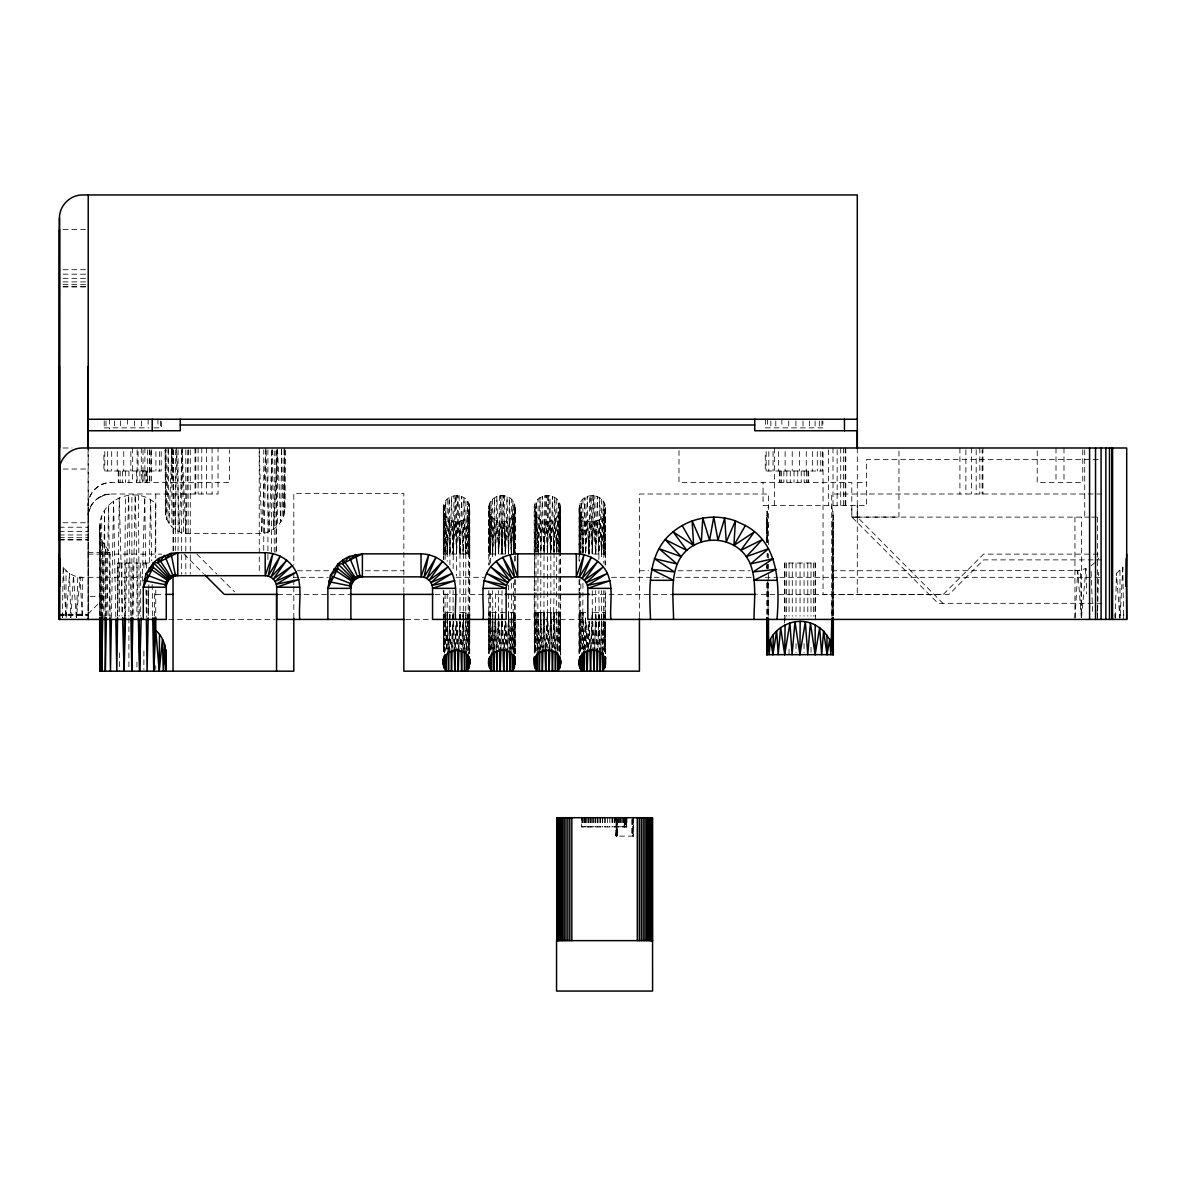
<?xml version="1.0" encoding="UTF-8"?>
<svg xmlns="http://www.w3.org/2000/svg" width="1186" height="1186" viewBox="0 0 1186 1186"><rect width="100%" height="100%" fill="white"/><g stroke="black" fill="none" stroke-linecap="round" stroke-linejoin="round"><path stroke-width="0.75" stroke-dasharray="5 3.75" d="M99.891 616.186L100.009 522.685C103.241 497.305 137.828 485.459 155.766 503.902L155.114 557.212M101.714 615.89L101.729 516.384M131.854 616.083L131.898 494.858M263.752 550.363L263.752 449.82M267.917 559.51L267.917 449.82M271.49 552.187L271.49 449.82M274.233 552.187L274.233 449.82M275.953 552.187L275.953 449.82M469.73 653.308L469.775 621.835M469.775 619.996L469.789 508.631C470.501 491.493 442.6 491.493 443.327 508.631L443.327 559.495M515.169 653.308L515.213 596.113M767.09 582.963L767.06 616.053L766.986 582.86M767.09 564.58L767.09 568.257L767.031 564.462M767.105 557.227L767.105 553.551M767.105 542.521L767.12 511.27L768.454 505.992M833.313 616.023L833.402 516.696L831.712 506.229M616.794 817.717L616.557 836.115L616.157 817.717L616.068 823.855L617.135 823.855L617.417 819.244M767.075 542.373L767.12 511.27L767.431 542.625M469.76 618.143L469.641 653.308M469.76 616.29L469.789 612.584L456.551 612.584M514.768 561.319L514.961 506.051C512.678 490.648 488.009 493.154 488.765 508.631L488.765 564.981M560.652 590.613L560.4 506.051L559.644 513.701L560.177 552.157L560.4 506.051C558.117 490.648 533.448 493.154 534.189 508.631L534.189 552.187M605.32 653.338L605.468 621.849L605.453 653.308L605.127 621.835L604.712 651.366M617.165 836.115L617.15 819.244M100.024 616.246L100.009 522.685L101.077 616.186L100.41 535.701L102.5 541.898L110.061 552.498L110.061 617.61M105.346 615.83L105.762 547.561L108.134 615.83M165.907 447.997L165.566 515.095C167.567 525.576 177.455 533.715 188.129 533.611L259.2 533.611C273.002 533.833 285.292 521.573 285.07 507.741L285.07 447.997M469.182 619.729L469.523 506.051L469.789 553.995L443.327 553.995L443.327 508.631M443.327 553.995L443.579 506.051L443.772 559.495M443.579 651.485L443.727 621.849L444.127 653.204M443.92 619.729L443.772 590.613M452.919 650.388L453.082 621.583M453.096 619.789L453.126 590.613M489.003 653.338L489.181 618.143L489.551 651.366M489.284 616.157L489.21 590.613M498.357 650.388L498.52 621.583M498.52 619.789L498.565 590.613M534.649 592.451L534.441 653.338L534.189 592.451M543.781 650.388L544.003 596.113M579.05 553.995L579.302 506.051C581.585 490.648 606.254 493.154 605.497 508.631L605.497 564.981M579.494 592.451L579.302 653.338L579.05 596.113M588.656 648.579L588.805 621.583M633.324 836.115L616.083 836.115L616.083 817.717L616.32 836.115L616.498 829.992M101.922 617.61L102.5 541.898L103.983 617.61M124.486 617.61L125.419 495.704M285.055 449.85L284.581 512.782L284.195 447.997M443.712 621.835L443.49 651.455L443.342 621.835M443.727 619.996L443.772 612.584M489.166 618.143L488.914 653.308L488.765 621.835M535.405 650.121L534.649 612.584L534.337 653.308L534.189 612.584L560.652 612.584L560.652 592.451M579.198 653.308L579.494 612.584L580.265 650.121M616.157 817.717L616.112 823.855L616.157 819.244M445.106 559.495L445.551 501.278L447.196 553.995L449.212 519.631L445.551 515.984L443.579 511.21M444.735 651.9L445.046 617.95M445.061 616.157L445.106 590.613M449.568 651.87L449.85 621.508M449.879 619.729L449.939 590.613M468.974 653.204L469.256 621.82M469.271 619.967L469.33 612.584M490.53 563.157L490.989 501.278L492.635 553.995L494.636 519.631L490.989 515.984L488.765 508.631M490.189 650.121L490.485 617.95M490.5 616.157L490.53 590.613M495.007 650.091L495.318 617.936M495.333 616.157L495.377 590.613M514.413 653.204L514.768 592.451M535.612 650.121L535.968 592.451M540.445 650.091L540.801 592.451M559.866 651.366L560.192 553.995M580.473 650.121L580.829 579.628M585.306 650.091L585.587 619.729M604.904 619.729L605.053 590.613M831.979 616.572L832.972 511.403L832.987 616.083M832.083 615.964L833.402 516.696L833.106 616.023L832.972 522.003L831.712 527.177M446.811 648.786L447.137 618.01M447.166 616.201L447.196 590.613M489.21 564.981L489.774 503.576L490.53 553.995L490.989 515.984L492.635 553.995L494.636 497.631L495.377 557.657M492.205 652.419L492.531 621.642M492.798 619.907L492.635 590.613M534.189 590.613L535.197 503.576L535.939 552.202L536.428 515.984L534.189 508.631M537.629 652.419L538.073 553.995L540.075 519.631L536.428 515.984L537.984 552.187L536.428 501.278L535.983 552.172L535.197 513.701L534.664 552.157M579.524 552.202L580.058 503.576L580.829 553.995L581.273 515.984L579.302 511.21L579.302 506.051L579.494 561.319M582.534 648.786L582.919 592.451M154.402 616.038L154.714 590.302M281.586 449.85L280.711 522.107L277.568 449.805M445.106 553.995L444.335 503.576L443.772 553.995L444.335 513.701L445.106 553.995L445.551 515.984L447.196 553.995L449.212 497.631L449.939 564.981M463.237 619.729L463.904 497.631L465.905 553.995L467.551 515.984L469.789 508.631M598.886 559.495L599.627 497.631L601.628 553.995L603.274 515.984L605.497 508.631M117.592 615.83L119.223 497.794L122.529 615.83M453.126 568.643L453.971 495.659M489.017 511.21L489.21 553.995L489.774 513.701L490.53 553.995M499.41 495.659L498.565 553.995L496.919 520.862L494.636 519.631L495.377 553.995L496.919 520.862C506.081 525.072 517.378 515.954 514.961 506.051L515.213 553.995M556.768 499.276L556.768 552.202L558.413 515.984L558.858 552.187L559.644 513.701L554.766 519.631L548.718 521.796L547.487 552.202L546.123 495.466L544.063 552.172L544.834 495.659M579.494 553.995L580.058 513.701L580.784 552.157L581.273 501.278L582.919 553.995L584.935 519.631L581.273 515.984L582.845 552.187M605.053 564.981L605.245 506.051L605.497 553.995L588.849 553.995L589.694 495.659M62.413 617.61L63.184 567.101C67.424 573.327 74.748 577.315 82.308 577.315L141.519 577.315M284.166 449.835L283.098 517.645L281.601 447.997M444.483 653.204L444.958 621.82M444.987 619.967L445.106 612.584L445.239 616.201M460.02 619.789L459.975 553.995L457.855 521.796L456.551 553.995L455.261 521.796L453.126 553.995L451.495 520.862L449.939 553.995L449.212 519.631C455.024 523.708 463.711 521.914 467.551 515.984L468.01 553.995L468.781 503.576L469.33 553.995L468.781 513.701L468.07 619.729M489.951 651.366L490.441 618.128M490.47 616.275L490.53 612.584L490.678 616.201M535.375 651.366L535.968 612.584L537.391 648.786M580.236 651.366L580.829 612.584L582.4 652.419M585.617 552.187L584.935 519.631C590.747 523.708 599.434 521.914 603.274 515.984L603.733 553.995L604.504 503.576L605.053 553.995L604.504 513.701L603.733 563.157M617.506 819.556L617.506 836.115L617.135 829.992L616.068 829.992L616.083 836.115L616.26 829.992M467.373 651.04L467.862 621.746M467.892 619.907L468.01 612.584L468.07 616.275M512.826 649.202L513.449 579.628M558.235 651.04L558.873 592.451M603.096 651.04L603.585 621.746M603.615 619.907L603.733 590.613M102.678 617.624L104.635 510.529L105.094 617.624M111.425 617.55L113.545 501.041L115.798 617.55M168.204 447.997L166.87 519.409L165.921 449.835M264.241 533.122L265.857 449.85M446.499 649.202L447.033 621.746M447.063 619.907L447.196 612.584L447.359 619.907M491.923 649.202L492.457 621.746M537.362 649.202L538.073 612.584L538.889 649.202M582.222 649.202L582.919 612.584L583.749 649.202M106.429 615.89L108.623 505.34L109.838 615.89M148.206 615.934L148.858 584.624M149.303 562.52L150.592 499.914L151.704 560.681M449.939 553.995L451.495 496.415L453.126 553.995L455.261 495.466L456.551 553.995L457.855 495.466L459.975 553.995L461.621 520.862L463.163 553.995L463.904 519.631L465.905 553.995L467.551 501.278L468.01 553.995M468.426 657.266L469.152 621.523M515.065 653.308L514.768 612.584L513.894 655.473L513.449 612.584L511.863 652.419L511.344 592.451M559.436 650.121L560.192 612.584L560.518 655.161L560.652 612.584L560.459 655.191L560.192 612.584M582.993 552.172L584.935 497.631L585.662 553.995L587.218 520.862L588.849 553.995L590.984 521.796L592.274 553.995L593.578 521.796L595.698 553.995L597.344 520.862L598.886 553.995L599.627 519.631L601.628 553.995L603.274 501.278L603.733 553.995M604.297 650.121L604.875 621.523M465.698 621.746L465.031 652.952L463.593 621.76M465.742 619.922L465.905 499.276M495.377 553.995L496.919 496.415L498.565 553.995L500.685 521.796L501.989 553.995L503.279 495.466L505.414 553.995L488.765 553.995L489.017 506.051L489.21 553.995M510.543 649.276L511.344 612.584L512.041 649.202M510.514 649.202L511.344 612.584M555.982 649.276L556.768 553.995M585.706 552.202L587.218 496.415L588.849 553.995L590.984 495.466L592.274 553.995L593.578 495.466L595.698 553.995L597.344 496.415L598.886 553.995M600.842 649.276L601.421 621.746M601.465 619.922L601.628 590.613M449.049 649.202L449.716 621.746M449.761 619.907L449.939 612.584L449.598 619.922M494.488 649.202L495.155 621.746M495.199 619.907L495.377 612.584L495.496 616.246M539.912 649.202L540.801 612.584L541.943 647.348M584.772 649.202L585.573 616.246M1097.421 619.418L1098.518 572.438M1123.616 619.418L1123.75 613.963M125.508 616.157L128.637 495.125L130.831 616.157M453.126 553.995L453.971 521.603M499.41 521.603L498.565 553.995L500.685 495.466L501.989 553.995L503.279 521.796L505.414 553.995L507.045 520.862L508.601 553.995L507.045 496.415L505.414 553.995L504.569 521.603M544.048 552.202L544.834 521.603L540.075 519.631L540.772 552.187L540.075 497.631L538.133 552.172L538.073 499.276M588.849 553.995L589.694 521.603M452.162 647.378L452.874 621.746M452.933 619.907L453.126 612.584L443.327 612.584L443.327 590.613M462.243 647.378L462.925 621.746L461.917 651.01L460.435 621.731M497.601 647.378L498.313 621.746M498.357 619.907L498.565 612.584L498.861 619.715M507.667 647.378L508.453 618.084M508.498 616.246L508.601 585.128M540.86 552.202L542.358 496.415L543.944 552.202L542.358 520.862L540.801 553.995L540.801 590.613M543.025 647.378L544.003 612.584L545.59 650.002M553.106 647.378L554.04 592.451M587.885 647.378L588.597 621.746M597.966 647.378L598.648 621.746L597.64 651.01L596.158 621.731M1115.255 617.58L1116.471 573.446L1122.816 567.101L1123.587 617.61M142.276 581.348L142.424 575.847M142.483 574.009L144.736 497.008L145.685 567.412M455.528 647.378L456.284 621.746M459.13 521.603L459.975 553.995L461.621 496.415L463.163 553.995M458.967 647.378L459.708 621.746M459.768 619.907L459.975 612.584L460.346 619.907M500.966 647.378L501.722 621.746M501.767 619.907L501.989 612.584L502.33 619.715M504.406 647.378L505.147 621.746M546.39 647.378L547.413 612.584L549.162 648.223M549.83 647.378L550.838 596.113M591.251 647.378L592.007 621.746M592.066 619.907L592.274 612.584L605.497 612.584L605.497 590.613M594.69 647.378L595.431 621.746M595.491 619.907L595.698 590.613M556.827 552.172L558.413 501.278L558.858 552.172M508.305 621.731L507.356 651.01L505.873 621.731M508.364 619.907L508.601 612.584L515.213 612.584L515.035 653.338L514.768 612.584M552.898 647.348L554.04 612.584L555.73 649.276M76.408 617.565L77.816 576.885L82.308 577.315L82.308 617.58L80.055 577.211L76.512 617.58M272.068 449.82L269.103 531.639L265.96 449.82M467.655 621.642L466.439 652.419L466.009 621.642M467.729 619.833L468.01 612.584M557.45 648.786L558.873 612.584L559.466 651.366M603.377 621.642L602.088 654.227L601.732 621.642M603.452 619.833L603.733 612.584L603.837 619.967M458.389 650.002L459.605 621.494M459.679 619.715L459.975 612.584L460.183 619.907M503.902 648.223L505.028 621.494M549.251 650.002L550.838 612.584L552.602 647.348M595.328 621.494L594.112 650.002L592.718 621.494M595.402 619.715L595.698 612.584L596.069 619.907M448.071 652.952L449.524 621.76M493.509 652.952L494.947 621.76M495.036 619.922L495.377 612.584L495.57 619.907M538.933 652.952L540.801 612.584L541.735 647.378M583.972 649.276L585.573 614.422M265.886 447.997L261.735 533.492L259.2 447.997L259.289 574.128M454.801 648.223L456.121 621.494M501.545 621.494L500.151 650.002L498.935 621.494M501.634 619.715L501.989 612.584L502.197 619.907M545.679 648.223L547.413 612.584L548.436 647.378M590.435 650.002L591.844 621.494M591.933 619.715L592.274 612.584L592.629 619.715M617.135 829.992L616.839 836.115L616.794 829.992M451.377 647.348L452.667 621.731M452.755 619.907L453.126 612.584L453.437 619.715M496.623 651.01L498.105 621.731M498.194 619.907L498.565 612.584L498.772 619.907M542.061 651.01L544.003 612.584L545.011 647.378M587.1 647.348L588.389 621.731M626.727 817.717L626.49 826.924L626.638 819.244M1122.816 567.101L1119.969 619.418L1116.471 573.446M1075.05 617.61L1077.763 570.614L1085.946 568.568L1086.687 593.993M70.908 617.58L73.502 575.566L76.23 617.58M624.755 817.717L624.755 826.924L624.651 819.244M624.755 822.313L624.459 826.924L624.548 819.244M544.003 553.995L546.123 521.796L544.834 521.603M626.49 822.313L626.193 826.924L626.149 817.717M66.179 617.58L69.529 573.446L70.745 617.58M1085.946 568.568L1081.513 617.595L1081.41 517.111M108.801 494.117C97.415 495.185 87.957 505.562 88.06 517.007C87.808 504.702 98.794 493.761 111.054 494.013L218.031 494.013L218.031 447.997M88.06 619.418L88.06 505.503C87.972 493.198 98.749 482.435 111.054 482.509L229.535 482.509L229.535 449.82M88.49 512.53L91.93 504.228M1097.065 560.163L1098.859 557.983M88.06 614.081L105.435 596.499L88.06 596.499M1090.912 565.915L1095.271 562.342M98.275 497.883L106.577 494.443M105.109 494.784L111.054 494.013M1074.946 570.762L1080.55 570.199L1081.321 617.595L1077.763 570.614L831.712 570.762M1098.147 554.129L983.565 554.129L943.3 594.379L823.054 594.379L823.054 447.997M857.345 517.096L851.845 517.111L851.8 505.503M63.051 229.461L86.4 229.447M63.051 269.711L86.415 269.711M63.051 274.174L88.224 274.174M63.051 278.339L88.224 278.339M63.051 281.912L88.224 281.912M63.051 284.655L88.224 284.655M63.051 286.375L86.415 286.375M63.051 286.968L88.224 286.968M104.22 427.864L148.799 427.864M154.002 427.864L161.504 427.864L161.504 420.971M765.296 427.864L822.876 427.864L822.876 420.971M63.11 447.997L72.02 447.997M1098.177 459.501L866.492 459.501L866.492 505.503L763.058 505.503L763.058 482.509M63.125 469.019L88.075 469.019M857.285 482.509L866.492 482.509M1101.853 494.013L831.712 494.013L831.712 617.61M1089.904 517.111L851.8 517.111L851.8 482.509L679 482.509L679 449.82M1091.624 517.111L1098.533 517.111M62.888 522.759L88.06 522.759M59.3 527.221L88.06 527.221M59.3 531.387L88.06 531.387M59.3 534.96L88.06 534.96M59.3 537.703L88.06 537.703M59.3 539.422L88.06 539.422M59.3 540.015L88.06 540.015M88.06 552.498L110.061 552.498M88.06 554.129L161.889 554.129M1101.853 559.881L983.565 559.881L949.052 594.379L756.742 594.379M148.443 563.024L117.384 563.024L117.384 616.186M297.464 570.762L330.479 570.762M365.332 570.762L403.848 570.762M639.432 570.762L648.638 570.762M678.14 570.762L750.012 570.762M293.238 577.315L298.798 577.315M300.651 577.315L328.403 577.315M456.076 577.315L483.829 577.315M611.502 577.315L652.211 577.315M654.064 577.315L663.315 577.315M676.272 577.315L752.132 577.315M765.089 577.315L778.031 577.315M779.884 577.315L1101.838 577.315M155.766 594.379L164.394 594.379M277.835 594.379L348.817 594.379M434.965 594.379L503.427 594.379M591.577 594.379L671.691 594.379M1101.853 603.318L938.067 603.318L851.874 517.111L898.958 517.037L898.958 447.997M505.414 612.584L488.765 612.584L488.765 590.613M585.662 612.584L579.05 612.584L579.094 653.308M59.3 614.274L88.06 614.274M59.3 614.793L88.06 614.793M59.3 615.623L88.06 615.623M168.649 619.418L274.737 619.418M405.686 619.418L430.162 619.418M507.89 619.418L586.062 619.418M626.193 822.313L626.564 819.244M196.891 554.129L216.89 574.128M220.7 577.923L234.62 591.858M184.023 554.129L203.503 573.609M857.315 517.096L857.285 505.503L857.285 517.037L942.9 603.303M768.454 527.399L767.12 522.122L767.327 542.373M1114.855 613.933L1115.196 619.418M511.24 552.187L509.343 519.631L508.646 552.187L509.343 497.631L511.344 553.995L511.344 499.276M63.184 567.101L65.942 617.61L66.031 570.585M624.459 822.313L624.31 819.244L624.236 826.924L624.236 817.717M502.419 621.494L503.828 650.002M456.995 621.494L458.3 648.223M617.135 823.855L616.839 817.717L616.794 823.855L616.557 817.717L616.483 823.855L616.364 819.244M599.226 619.922L598.886 590.613M599.315 621.76L600.753 652.952M508.972 651.87L508.601 612.584L510.469 652.952M463.504 619.922L463.163 612.584L462.925 619.907L463.163 612.584L463.252 616.246M589.234 621.494L590.361 648.223M453.512 621.494L454.712 650.002M171.94 449.82L175.35 529.742L176.625 447.997L179.323 531.862L182.11 449.82L185.876 533.507L188.129 447.997L188.129 533.611M490.752 618.01L491.968 648.786M445.313 618.01L446.529 648.786M1097.08 610.212L1097.361 617.58M1091.12 571.444L1092.602 612.035M586.788 647.348L585.958 621.731L586.596 647.378M495.555 618.069L496.504 647.348M450.235 621.731L451.184 651.01M592.274 612.584L592.496 619.907M592.54 621.746L593.296 647.378M589.116 621.746L589.857 647.378M502.256 621.746L503.012 647.378M498.832 621.746L499.573 647.378M456.818 621.746L457.574 647.378M453.126 612.584L453.349 619.907M453.393 621.746L454.134 647.378M595.906 619.907L595.698 612.584L595.743 619.789M595.95 621.746L596.662 647.378M553.981 552.202L552.483 496.415L550.897 552.202L552.483 520.862L554.04 553.995L554.04 590.613M551.816 647.378L550.838 612.584L551.06 650.388M505.666 621.746L506.378 647.378M460.227 621.746L460.939 647.378M594.853 521.603L595.698 553.995L594.853 495.659M550.007 521.603L550.793 552.202L550.007 495.659M495.615 621.746L496.297 647.378M450.191 621.746L450.873 647.378M138.243 616.097L135.174 494.918L132.876 616.097L132.921 563.024M599.063 619.907L598.886 612.584L598.96 619.729M599.108 621.746L599.775 649.202M554.929 649.202L554.04 612.584L554.381 648.297M508.601 612.584L509.491 649.202M463.296 618.084L464.052 649.202M62.25 613.963L62.339 617.595M492.842 621.746L493.45 649.202M447.404 621.746L448.026 649.202M582.919 612.584L583.72 649.276M538.073 612.584L538.859 649.276M492.635 612.584L492.709 616.26M492.753 618.084L493.42 649.276M489.314 617.95L489.966 650.121M447.196 612.584L447.285 616.26M447.315 618.084L447.997 649.276M443.964 621.523L444.646 655.473M601.806 621.746L602.369 651.04M557.509 651.04L556.768 612.584L557.168 648.786M465.979 616.246L465.905 612.584L465.994 619.833M466.009 618.084L466.617 649.202M272.172 449.85L273.566 529.252L277.405 449.85L277.494 526.035M182.17 447.997L183.637 533.166M152.149 584.624L152.712 615.934M580.829 612.584L581.436 649.202M535.968 612.584L536.606 651.04M490.53 612.584L490.648 619.907M490.678 621.746L491.137 649.202M445.106 612.584L445.224 619.907M445.254 621.746L445.743 651.04M603.867 621.82L604.311 651.366M514.739 552.157L514.205 513.701L513.449 553.995L512.989 501.278L511.403 552.172L512.989 515.984L513.419 552.187L514.205 503.576L514.768 553.995M513.449 612.584L514.057 653.204M504.569 495.659L505.414 553.995M468.099 618.128L468.618 653.204M459.13 495.659L459.975 553.995M145.982 589.65L146.352 617.446M560.177 552.202L559.644 503.576L558.873 590.613M168.219 449.835L168.99 523.397L171.851 447.997L171.851 526.88M767.55 553.684L767.579 557.361M767.653 564.744L767.698 568.435M767.802 579.494L768.172 616.364M767.55 564.462L767.579 568.138M767.727 582.86L768.068 615.994M603.733 612.584L603.793 619.729M603.807 621.523L604.074 650.121M598.974 621.508L599.271 651.87M579.494 612.584L579.835 651.366M558.873 612.584L559.229 650.121M534.649 612.584L535.005 653.204M489.21 612.584L489.24 616.275M468.099 621.523L468.351 650.121M463.252 621.508L463.548 651.87M616.112 829.992L616.157 836.115M138.421 495.303L139.266 617.491M595.757 621.583L595.906 648.579M505.458 621.583L505.621 650.388M460.035 621.583L460.183 648.579M605.053 612.584L605.097 619.996M605.097 621.849L605.26 653.338M488.78 616.29L488.765 612.584L488.765 619.996M488.78 618.143L488.943 653.338M443.371 621.849L443.505 651.485M766.749 542.447L766.69 516.696L766.705 542.447M766.808 564.521L766.823 568.198L766.734 564.521M99.58 529.223L99.728 615.86M88.06 451.495L88.224 617.58L88.224 449.761M1119.969 570.585L1119.969 617.61M1097.599 517.111L1097.599 617.58M1084.73 449.82L1084.73 517.111M1082.774 449.82L1082.774 482.509L1037.216 482.509L1037.216 449.82M1074.946 517.111L1074.946 619.418M1063.99 447.997L1063.99 482.509M1056 447.997L1056 482.509M982.927 447.997L982.927 494.013L982.141 494.013L982.141 449.835M979.844 447.997L979.844 494.013M976.182 449.835L976.182 494.013M971.423 447.997L971.423 494.013M965.878 449.835L965.878 494.013M959.919 447.997L959.919 494.013M857.285 447.997L857.285 594.26M845.781 447.997L845.781 505.503M845.188 447.997L845.188 505.503M843.468 447.997L843.468 505.503M840.726 447.997L840.726 505.503M837.153 449.79L837.153 505.503M833.002 447.997L833.002 505.503M828.525 449.79L828.525 505.503M822.55 451.54L822.55 471.005L765.267 471.005L765.267 451.54M821.972 420.971L821.972 427.864M820.756 451.54L820.756 471.005M819.318 420.971L819.318 427.864M817.287 451.54L817.287 471.005M815.568 619.833L815.568 563.024L784.509 563.024L784.509 616.171M815.078 420.971L815.078 427.864M815.034 563.024L815.034 616.171M813.492 563.024L813.492 616.171M812.351 451.54L812.351 471.005M811.016 563.024L811.016 616.171M811.016 647.319L811.016 652.819M809.534 420.971L809.534 427.864M808.407 471.005L808.407 482.509M807.918 471.005L807.918 482.509M807.799 563.024L807.799 616.171M806.48 471.005L806.48 482.509M806.272 451.54L806.272 471.005M804.182 471.005L804.182 482.509M804.064 563.024L804.064 616.171M804.064 643.657L804.064 652.819M803.011 420.971L803.011 427.864M801.217 471.005L801.217 482.509M800.046 563.024L800.046 616.171M799.408 451.54L799.408 471.005M797.748 471.005L797.748 482.509M796.014 563.024L796.014 616.171M796.014 643.657L796.014 652.819M795.925 420.971L795.925 427.864M794.027 471.005L794.027 482.509M792.218 451.54L792.218 471.005M792.278 563.024L792.278 616.171M790.306 471.005L790.306 482.509M789.061 563.024L789.061 616.171M789.061 649.157L789.061 654.657M788.734 420.971L788.734 427.864M786.837 471.005L786.837 482.509M786.585 563.024L786.585 616.171M785.132 451.54L785.132 471.005M785.043 563.024L785.043 623.495M784.509 617.995L784.509 623.495M783.857 471.005L783.857 482.509M781.87 419.236L781.87 427.864M781.574 471.005L781.574 482.509M780.136 471.005L780.136 482.509M779.647 471.005L779.647 482.509M778.609 451.54L778.609 471.005M775.792 420.971L775.792 427.864M774.562 447.997L774.562 505.503M773.064 451.54L773.064 471.005M770.856 420.971L770.856 427.864M768.824 451.54L768.824 471.005M768.454 544.641L768.454 494.013L639.432 494.013L639.432 617.61M768.454 553.847L768.454 558.117M768.454 564.284L768.454 568.568M768.454 574.306L768.454 617.61M767.386 419.236L767.386 427.864M766.171 451.54L766.171 471.005M765.593 419.236L765.593 427.864M632.909 817.717L632.894 836.115M632.598 819.556L632.612 836.115M632.257 819.556L632.257 836.115M631.886 819.556L631.886 836.115M626.89 817.717L626.875 826.924L581.6 826.924L581.6 817.717M626.49 817.717L626.49 826.924M625.837 819.556L625.837 826.924M625.467 819.556L625.467 826.924M625.141 817.717L625.096 826.924M624.459 817.717L624.459 826.924M623.895 817.717L623.895 826.924M623.376 817.717L623.376 826.924M622.413 817.717L622.428 826.924M621.182 817.717L621.182 826.924M620.738 817.717L620.738 826.924M619.729 817.717L619.729 826.924M618.855 817.717L618.855 826.924M618.054 817.717L618.054 826.924M614.6 817.717L614.6 826.924M614.185 817.717L614.185 826.924M612.287 817.717L612.287 826.924M612.035 817.717L612.035 826.924M609.871 817.717L609.782 826.924M607.395 817.717L607.44 826.924M605.082 817.717L605.082 826.924M604.89 817.717L604.89 826.924M602.696 817.717L602.696 826.924M602.384 817.717L602.384 826.924M601.628 499.276L601.628 559.495M600.353 817.717L600.353 826.924M599.894 817.717L599.894 826.924M598.055 817.717L598.055 826.924M597.462 817.717L597.462 826.924M595.861 817.717L595.861 826.924M595.12 817.717L595.12 826.924M593.771 817.717L593.771 826.924M592.896 817.717L592.896 826.924M592.274 495.407L592.274 553.995M592.274 590.613L592.274 619.685M592.274 621.464L592.274 649.869M591.844 817.717L591.844 826.924M590.791 817.717L590.791 826.924M590.094 817.717L590.094 826.924M588.864 817.717L588.864 826.924M588.553 817.717L588.553 826.924M587.129 817.717L587.218 826.924M586.136 817.717L586.136 826.924M585.602 817.717L585.602 826.924M585.306 817.717L585.306 826.924M584.757 817.717L584.757 826.924M584.283 817.717L584.476 826.924M583.23 817.717L583.23 826.924M582.919 499.276L582.919 553.995M582.919 583.29L582.919 590.613M582.415 817.717L582.415 826.924M581.866 817.717L581.866 826.924M579.494 579.628L579.494 590.613M579.05 508.631L579.05 552.187M579.05 555.834L579.05 561.319M579.05 579.628L579.05 594.275M560.652 508.631L560.652 552.187M550.838 555.834L550.838 594.275M547.413 495.407L547.413 648.105M544.003 555.834L544.003 594.275M535.968 553.995L535.968 590.613M534.649 553.995L534.649 590.613M515.213 508.631L515.213 552.187M515.213 555.834L515.213 561.319M515.213 579.628L515.213 594.275M514.768 579.628L514.768 590.613M511.344 583.29L511.344 590.613M501.989 495.407L501.989 553.995M501.989 590.613L501.989 619.685M501.989 621.464L501.989 649.869M492.635 499.276L492.635 559.495M456.551 495.407L456.551 575.966M456.551 621.464L456.551 649.869M447.196 499.276L447.196 561.319M403.848 592.377L403.848 493.45L293.802 493.45L293.802 565.233M293.802 572.556L293.802 577.967M293.802 579.702L293.802 585.202M293.802 586.981L293.802 617.61M276.546 449.82L276.546 552.187M212.072 447.997L212.072 494.013M206.527 447.997L206.527 494.013M201.768 447.997L201.768 494.013M198.106 447.997L198.106 494.013M195.809 447.997L195.809 494.013L195.023 494.013L195.023 447.997M190.279 449.82L190.279 574.128M185.817 449.82L185.817 574.128M181.651 449.82L181.651 574.128M178.078 449.82L178.078 550.363M175.335 449.82L175.335 550.363M173.616 449.82L173.616 550.363M173.023 449.82L173.023 552.187M172.014 447.997L172.014 482.509M161.177 451.54L161.177 471.005L103.894 471.005L103.894 451.54M160.599 420.971L160.599 427.864M159.384 451.54L159.384 471.005M157.946 419.236L157.946 427.864M155.915 451.54L155.915 471.005M155.766 494.013L155.766 557.791M155.766 590.094L155.766 617.595M155.766 665.628L155.766 669.319M151.541 449.82L151.541 482.509M150.978 451.54L150.978 471.005M149.896 449.82L149.896 482.509M149.317 449.82L149.317 482.509M148.443 590.524L148.443 616.186M148.146 419.236L148.146 427.864M147.909 590.524L147.909 616.186M147.598 449.82L147.598 482.509M147.02 471.005L147.02 482.509M146.53 471.005L146.53 482.509M146.367 563.024L146.367 568.524M146.367 590.524L146.367 616.186M145.107 471.005L145.107 482.509M144.9 447.997L144.855 482.509M143.891 563.024L143.891 570.347M143.891 651.01L143.891 669.334M143.017 449.82L143.017 482.509M142.809 471.005L142.809 482.509M141.638 420.971L141.638 427.864M141.282 447.997L141.282 482.509M140.674 563.024L140.674 616.186M139.844 471.005L139.844 482.509M138.036 451.54L138.036 471.005M137.116 449.82L137.116 482.509M136.939 563.024L136.939 616.186M136.939 662.01L136.939 669.334M136.375 471.005L136.375 482.509M134.552 420.971L134.552 427.864M132.654 447.997L132.654 482.509M130.845 451.54L130.845 471.005M128.933 471.005L128.933 482.509M128.889 563.024L128.889 616.186M128.889 618.01L128.889 669.334M127.362 419.236L127.362 427.864M125.464 471.005L125.464 482.509M125.153 563.024L125.153 616.186M123.759 451.54L123.759 471.005M122.484 471.005L122.484 482.509M121.936 563.024L121.936 616.186M120.498 420.882L120.498 429.11M120.201 471.005L120.201 482.509M119.46 563.024L119.46 616.186M119.46 652.849L119.46 671.172M118.763 471.005L118.763 482.509M118.274 471.005L118.274 482.509M117.918 563.024L117.918 616.186M117.236 451.54L117.236 471.005M114.419 420.882L114.419 429.11M111.692 451.54L111.692 471.005M109.483 419.236L109.483 429.11M107.452 451.54L107.452 471.005M106.014 420.882L106.014 429.11M104.798 451.54L104.798 471.005M104.22 420.882L104.22 429.11M88.06 505.503A23.008 23.008 0 0 1 111.054 482.509M605.497 612.584L605.497 619.996L605.497 612.584M554.766 497.631L554.055 552.172L554.766 519.631L556.664 552.187L554.766 497.631M548.718 495.466L547.413 553.995L546.123 521.796L548.718 521.796L550.838 553.995L548.718 495.466M165.566 515.095L165.121 449.835L165.566 515.095M601.776 619.907L601.628 612.584L601.702 619.833M443.356 619.996L443.327 612.584L443.342 619.996M633.28 836.115L633.28 817.717L633.131 836.115"/><path stroke-width="1.5" d="M59.463 229.461L59.463 619.418L59.463 217.957C59.389 205.638 70.152 194.875 82.471 194.949L857.285 194.949L857.285 447.997L857.285 430.74L754.741 430.74L754.741 419.236M99.891 618.01L99.817 671.172L99.683 617.713M102.678 617.624L101.714 671.172L101.714 617.728M132.847 617.936L131.839 671.172L131.854 617.906M767.045 654.657L767.06 617.891L767.045 654.657L768.454 644.013L768.454 618.262M766.823 654.657L766.897 617.847L766.823 654.657L833.284 654.657L833.313 617.862M59.463 217.957L59.3 540.015M166.262 655.265L166.233 671.172C166.07 657.103 167.863 640.677 155.766 630.433L155.766 617.595M815.138 654.657L815.197 625.007C797.926 615.653 774.28 625.274 768.454 644.013L769.106 654.657L770.5 639.239L772.901 654.657L776.667 630.922L778.194 654.657L780.655 627.587L784.717 654.657L789.92 622.946L792.1 654.657L794.976 621.76L799.913 654.657L805.338 621.79L807.74 654.657L810.394 623.021L815.138 654.657L819.63 627.72L815.197 625.007M831.712 618.395L831.712 644.25L833.002 654.657L833.106 617.862L833.284 654.657M88.06 447.997L88.224 366.37M100.009 618.084L99.757 671.172L293.802 671.172L293.802 618.158M1126.107 586.358L1126.7 554.322M404.263 619.418L276.694 619.418L276.694 587.203C276.723 581.051 271.342 575.67 265.19 575.699L177.767 575.699C171.614 575.61 166.173 581.051 166.277 587.203L166.277 619.418L59.3 619.418L59.3 554.322M122.588 617.684L124.085 671.172L124.486 617.61M165.892 649.735L165.669 671.172L164.617 644.339L163.283 671.172L162.452 639.239L159.235 671.172L159.487 634.554M799.913 654.657L800.165 621.375M468.944 656.911L468.855 667.985L467.032 671.172L466.721 654.702M514.383 656.911L514.279 667.985L512.471 671.172L512.144 654.702M559.807 656.911L559.718 667.985L557.894 671.172L557.553 652.863M604.667 656.911L604.563 667.985L602.755 671.172L602.399 652.863M831.712 644.25L829.696 639.462L827.042 654.657L823.588 631.1L821.69 654.657L819.63 627.72L823.588 631.1L829.696 639.462L830.882 654.657L831.949 618.425M159.235 671.172L155.766 630.433L153.735 671.172L154.388 617.876M784.717 654.657L785.102 624.903M117.562 617.684L116.821 671.172L115.828 619.389M444.454 655.057L444.261 667.985L446.069 671.172L446.396 654.702M489.862 656.911L489.699 667.985L491.508 671.172L491.864 652.863M535.301 656.911L535.123 667.985L536.947 671.172L537.288 652.863M580.147 656.911L579.984 667.985L581.792 671.172L582.148 652.863M467.032 671.172L467.314 654.702M512.471 671.172L512.737 654.702M557.894 671.172L558.176 654.702M602.755 671.172L603.066 652.863M111.395 619.389L110.461 671.172L109.868 617.743M772.901 654.657L773.257 634.836M106.384 617.743L105.317 671.172L105.094 617.624M148.176 617.773L147.079 671.172L146.382 619.3M465.045 651.04L464.586 671.172L464.097 651.04M510.484 651.04L510.024 671.172L509.535 651.04M555.908 651.04L555.463 671.172L554.974 651.04M600.724 652.863L600.309 671.172L599.819 651.04M449.005 651.04L448.516 671.172L448.071 651.04M494.443 651.04L493.954 671.172L493.495 651.04M539.867 651.04L539.378 671.172L538.933 651.04M584.728 651.04L584.238 671.172L583.794 651.04M124.085 671.172L125.464 617.995M452.059 651.04L451.51 671.172L450.962 651.04M462.14 651.04L461.606 671.172L461.043 651.04M497.497 651.04L496.934 671.172L496.4 651.04M507.578 651.04L507.045 671.172L506.422 649.202M542.98 649.202L542.373 671.172L541.839 651.04M553.002 651.04L552.468 671.172L551.861 649.202M587.841 649.202L587.218 671.172L586.685 651.04M597.863 651.04L597.329 671.172L596.721 649.202M138.288 617.936L139.637 671.172L141.193 618.01M455.483 649.202L454.831 671.172L454.194 649.202M458.923 649.202L458.27 671.172L457.633 649.202M500.907 649.202L500.27 671.172L499.632 649.202M504.346 649.202L503.709 671.172L503.057 649.202M546.346 649.202L545.693 671.172L545.056 649.202M549.785 649.202L549.148 671.172L548.495 649.202M591.206 649.202L590.554 671.172L589.916 649.202M594.631 649.202L593.993 671.172L593.356 649.202M455.543 619.418C454.268 602.043 459.901 581.748 448.026 566.849C441.414 558.828 431.422 554.01 421.045 553.847L362.382 553.847L349.173 556.471L343.214 559.673L337.98 563.958L337.832 568.42L327.87 588.36L327.87 619.418M299.702 619.418C298.279 601.687 304.268 580.947 292.171 565.692C285.574 557.672 275.567 552.854 265.19 552.706L177.767 552.706L171.051 553.358L158.627 558.487L153.394 562.787L153.216 567.264L143.269 587.203L143.269 619.418M754.029 619.418C754 594.66 760.345 560.074 733.897 545.441L735.409 520.862C714.521 513.301 690.148 517.6 673.114 531.847C646.607 552.706 649.35 589.472 650.506 619.418M165.462 664.249L165.714 660.795M59.3 619.418L59.745 466.513M483.162 619.418C484.437 602.043 478.803 581.748 490.678 566.849C497.275 558.828 507.282 554.01 517.659 553.847L576.322 553.847C586.714 554.01 596.706 558.828 603.303 566.849C615.193 581.748 609.545 602.043 610.834 619.418M59.3 471.005C59.226 458.685 69.989 447.923 82.308 447.997L1126.7 447.997L1126.7 619.418L587.826 619.418L587.826 588.36C587.856 582.207 582.474 576.811 576.322 576.856L517.659 576.856C511.507 576.811 506.125 582.207 506.155 588.36L506.155 619.418L432.549 619.418L432.549 588.36C432.579 582.207 427.197 576.811 421.045 576.856L362.382 576.856C356.23 576.767 350.789 582.207 350.878 588.36L350.878 619.418M59.404 469.997L59.567 469.019M165.743 582.445L165.047 584.846L166.277 587.203L143.269 587.203L145.893 573.98L153.394 562.787L157.842 562.653L177.767 552.706L177.767 575.699L175.424 574.484L173.008 575.18L169.613 577.167L169.642 579.079L167.73 579.05L153.216 567.264L149.095 568.02L168.204 580.814L167.73 579.05L165.743 582.445L166.485 584.965L143.936 580.473L148.369 575.566L167.152 582.8L166.944 580.132M350.344 583.601L349.662 586.003L350.878 588.36L327.87 588.36L330.509 575.151L337.98 563.958L342.443 563.795L362.382 553.847L362.382 576.856L360.025 575.64L357.623 576.322L354.229 578.308L354.243 580.221L352.331 580.206L337.832 568.42L333.696 569.191L352.82 581.97L352.331 580.206L350.344 583.601L351.1 586.121L328.537 581.629L332.969 576.722L351.753 583.957L351.545 581.273M673.515 619.418C673.544 594.66 667.199 560.074 693.647 545.441C705.952 538.459 721.592 538.459 733.897 545.441L745.401 525.517C779.573 543.9 779.558 585.81 777.038 619.418M345.067 561.882L349.173 556.471L357.979 577.73L355.296 577.523L343.214 559.673L342.443 563.795L354.229 578.308L355.993 578.798L355.296 577.523M160.466 560.726L164.587 555.315L173.364 576.589L170.695 576.381L158.627 558.487L157.842 562.653L169.613 577.167L171.377 577.641L170.695 576.381M166.129 557.791L171.051 553.358L175.528 575.922L173.008 575.18M350.745 558.947L355.652 554.514L360.144 577.078L357.623 576.322M151.304 569.903L145.893 573.98L148.369 575.566M335.905 571.044L330.509 575.151L332.969 576.722M733.897 545.441L754.429 531.847L740.716 550.393L762.227 539.645L746.335 556.649L768.558 548.673L750.545 563.928L773.213 558.665L753.154 571.934L776.074 569.324L754.029 580.31L777.038 580.31M88.06 419.236L857.285 419.236M180.272 424.988L754.741 424.988M88.06 430.74L180.272 430.74L180.272 419.236M650.506 580.31L673.515 580.31L651.47 569.324L674.389 571.934L654.331 558.665L676.998 563.928L658.986 548.673L681.209 556.649L665.316 539.645L686.842 550.393L673.114 531.847L693.647 545.441L692.135 520.862L701.326 542.017L702.794 518L709.569 540.267L713.779 517.052L717.975 540.267L724.765 518L726.217 542.017L735.409 520.862L745.401 525.517M299.702 587.203L276.694 587.203L298.828 579.524L276.294 584.224L296.278 572.23L275.152 581.451L292.171 565.692L273.329 579.079L286.701 560.237L270.942 577.241L280.163 556.115L268.169 576.1L272.869 553.565L265.19 575.699L265.19 552.706M455.543 588.36L432.549 588.36L454.683 580.68L432.149 585.38L452.133 573.387L431.007 582.608L448.026 566.849L429.169 580.221L442.556 561.378L426.797 578.397L436.018 557.272L424.025 577.241L428.724 554.722L421.045 576.856L421.045 553.847M483.162 588.36L506.155 588.36L484.021 580.68L506.555 585.38L486.571 573.387L507.697 582.608L490.678 566.849L509.52 580.221L496.148 561.378L511.907 578.397L502.686 557.272L514.68 577.241L509.98 554.722L517.659 576.856L517.659 553.847M610.834 588.36L587.826 588.36L609.96 580.68L587.426 585.38L607.41 573.387L586.284 582.608L603.303 566.849L584.461 580.221L597.833 561.378L582.074 578.397L591.295 557.272L579.302 577.241L584.001 554.722L576.322 576.856L576.322 553.847M166.129 594.379L173.023 594.379M277.835 594.379L224.287 594.379L204.807 574.899M349.944 594.379L433.29 594.379M505.073 594.379L589.739 594.379M672.61 594.379L755.541 594.379M556.649 817.717L652.493 817.717L652.582 991.051L556.545 991.051L556.545 940.631L652.582 940.631M337.98 563.958L354.243 580.221M153.394 562.787L169.642 579.079M682.143 525.517L693.647 545.441M152.757 617.773L153.735 671.172M130.875 617.995L131.839 671.172M581.525 654.702L581.792 671.172M536.665 654.702L536.947 671.172M491.226 654.702L491.508 671.172M445.803 654.702L446.069 671.172M604.4 656.911L604.563 667.985L605.453 657.014L605.438 664.412L605.275 657.044L605.29 660.75C602.607 642.249 572.378 650.328 579.984 667.985L579.88 656.911M559.54 656.911L559.718 667.985L560.593 660.721L560.578 664.412C562.965 642.975 526.925 647.734 535.123 667.985L535.034 656.911M514.087 655.057L514.279 667.985L515.154 657.014L515.154 664.412L514.991 657.044L515.006 660.75C512.322 642.249 482.094 650.328 489.699 667.985L489.596 656.911M468.678 656.911L468.855 667.985L469.73 658.867L469.715 664.412C472.102 642.975 436.063 647.734 444.261 667.985L444.172 656.911M101.106 618.01L101.714 671.172M768.187 618.202L768.454 644.013M1126.255 558.799L1126.7 619.418M139.281 619.344L139.637 671.172M59.745 558.799L59.893 586.358M826.968 635.044L827.042 654.657M832.987 617.921L833.002 654.657M59.433 366.355L59.537 447.997M1112.587 447.997L1112.587 619.418M1111.801 447.997L1111.801 619.418M1109.503 447.997L1109.503 619.418M1105.856 447.997L1105.856 619.418M1101.082 447.997L1101.082 619.418M1095.538 447.997L1095.538 619.418M1089.578 447.997L1089.578 619.418M844.462 419.236L844.462 430.74M652.359 817.717L652.359 940.631M651.974 817.717L651.974 940.631M651.336 817.717L651.336 940.631M650.462 817.717L650.462 940.631M649.365 817.717L649.365 940.631M648.06 817.717L648.06 940.631M646.563 817.717L646.563 940.631M644.917 817.717L644.917 940.631M643.138 817.717L643.138 940.631M641.27 817.717L641.27 940.631M639.432 618.158L639.432 671.172L403.848 671.172L403.848 594.186M639.328 817.717L639.328 940.631M637.312 817.717L637.312 940.631M571.83 817.717L571.83 940.631M569.814 817.717L569.814 940.631M567.872 817.717L567.872 940.631M565.989 817.717L565.989 940.631M564.21 817.717L564.21 940.631M562.564 817.717L562.564 940.631M561.082 817.717L561.082 940.631M559.777 817.717L559.777 940.631M558.68 817.717L558.68 940.631M557.805 817.717L557.805 940.631M557.168 817.717L557.168 940.631M556.768 817.717L556.768 940.631M276.546 594.275L276.546 671.172M173.023 575.951L173.023 671.172M152.208 419.236L152.208 430.74M88.224 194.949L88.224 449.761M88.06 618.01L88.06 619.418M534.426 657.044L534.397 660.75L534.382 657.044M443.431 658.867L443.386 664.412L443.386 658.867M488.869 658.867L488.825 664.412L488.825 658.867M579.139 660.721L579.109 664.412L579.109 660.721"/></g></svg>
